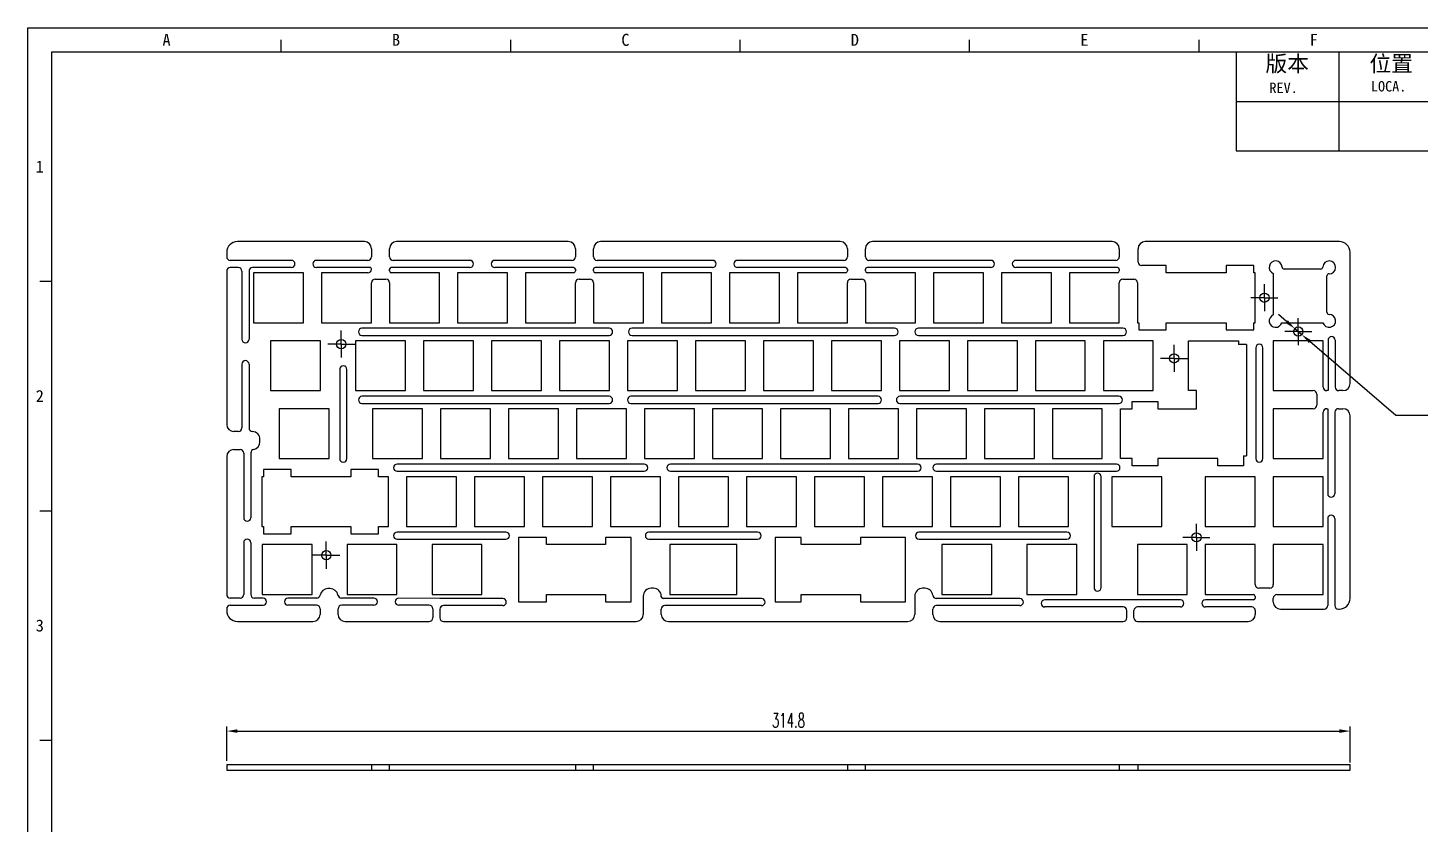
# Model space of a CAD drawing. Header units: millimetres. Extents: x 902 to 1558, y 228 to 692.
# Drawn here: x 901.8 to 1292, y 468.4 to 691.5 of the extents above; entities that cross this region are included whole.
import ezdxf
from ezdxf.enums import TextEntityAlignment as Align

# ---------------------------------------------------------------- set-up
doc = ezdxf.new("R2010")
doc.units = ezdxf.units.MM
doc.header["$PDSIZE"] = -1
for name, color, linetype in [('10', 7, 'Continuous'), ('BORDER', 5, 'Continuous'), ('开槽', 10, 'Continuous'), ('标注线', 7, 'Continuous')]:
    doc.layers.add(name, color=color, linetype=linetype)
doc.styles.add('BORDER', font='')
doc.styles.add('HZTXT', font='romans.shx', dxfattribs={"width": 0.6, "bigfont": 'HZTXT.shx'})
doc.styles.get('BORDER').set_extended_font_data('SimSun')
doc.dimstyles.new('无公差', dxfattribs={"dimtxt": 4, "dimasz": 3, "dimexe": 1.25, "dimexo": 0.625, "dimgap": 1, "dimtad": 1, "dimtoh": 1, "dimdsep": 46, "dimtxsty": 'HZTXT', "dimcen": 3, "dimclrd": 1, "dimclre": 1, "dimclrt": 5, "dimazin": 0, "dimtp": 0.15, "dimtm": 0.15, "dimtfac": 1, "dimtmove": 0, "dimatfit": 3, "dimfxl": 0, "dimarcsym": 0})

# ---------------------------------------------------------------- blocks, each defined once
blk = doc.blocks.new('SW_CENTERMARKSYMBOL_0')
at = {"layer": '10', "color": 0}
for p, q in [((-2.5, 0), (-3.8, 0)), ((0, 0), (-2.5, 0)), ((0, 2.5), (0, 3.8)), ((0, 0), (0, 2.5)), ((0, 0), (0, -2.5)), ((0, 0), (2.5, 0)), ((2.5, 0), (3.8, 0)), ((0, -2.5), (0, -3.8))]:
    blk.add_line(p, q, dxfattribs=at)
blk = doc.blocks.new('SW_CENTERMARKSYMBOL_2')
at = {"layer": '10', "color": 0}
for p, q in [((-2.5, 0), (-3.8, 0)), ((0, 0), (-2.5, 0)), ((0, 2.5), (0, 3.8)), ((0, 0), (0, 2.5)), ((0, 0), (0, -2.5)), ((0, 0), (2.5, 0)), ((2.5, 0), (3.8, 0)), ((0, -2.5), (0, -3.8))]:
    blk.add_line(p, q, dxfattribs=at)
blk = doc.blocks.new('SW_CENTERMARKSYMBOL_3')
at = {"layer": '10', "color": 0}
for p, q in [((-2.5, 0), (-3.8, 0)), ((0, 0), (-2.5, 0)), ((0, 2.5), (0, 3.8)), ((0, 0), (0, 2.5)), ((0, 0), (0, -2.5)), ((0, 0), (2.5, 0)), ((2.5, 0), (3.8, 0)), ((0, -2.5), (0, -3.8))]:
    blk.add_line(p, q, dxfattribs=at)
blk = doc.blocks.new('SW_CENTERMARKSYMBOL_4')
at = {"layer": '10', "color": 0}
for p, q in [((-2.5, 0), (-3.8, 0)), ((0, 0), (-2.5, 0)), ((0, 2.5), (0, 3.8)), ((0, 0), (0, 2.5)), ((0, 0), (0, -2.5)), ((0, 0), (2.5, 0)), ((2.5, 0), (3.8, 0)), ((0, -2.5), (0, -3.8))]:
    blk.add_line(p, q, dxfattribs=at)
blk = doc.blocks.new('SW_CENTERMARKSYMBOL_6')
at = {"layer": '10', "color": 0}
for p, q in [((-2.5, 0), (-3.8, 0)), ((0, 0), (-2.5, 0)), ((0, 2.5), (0, 3.8)), ((0, 0), (0, 2.5)), ((0, 0), (0, -2.5)), ((0, 0), (2.5, 0)), ((2.5, 0), (3.8, 0)), ((0, -2.5), (0, -3.8))]:
    blk.add_line(p, q, dxfattribs=at)
blk = doc.blocks.new('SW_CENTERMARKSYMBOL_7')
at = {"layer": '10', "color": 0}
for p, q in [((-2.5, 0), (-3.8, 0)), ((0, 0), (-2.5, 0)), ((0, 2.5), (0, 3.8)), ((0, 0), (0, 2.5)), ((0, 0), (0, -2.5)), ((0, 0), (2.5, 0)), ((2.5, 0), (3.8, 0)), ((0, -2.5), (0, -3.8))]:
    blk.add_line(p, q, dxfattribs=at)
blk = doc.blocks.new('*D9')
at = {"layer": 'Defpoints', "color": 0, "ltscale": 0.5, "transparency": 16777216}
for p in [(1256.84, 607.25), (1258.82, 605.56)]:
    blk.add_point(p, dxfattribs=at)
at = {"layer": '标注线', "color": 1, "lineweight": -2, "ltscale": 0.5, "transparency": 16777216}
for p, q in [((1254.57, 609.21), (1252.29, 611.16)), ((1256.84, 607.25), (1258.82, 605.56)), ((1285.15, 582.93), (1261.09, 603.6)), ((1307.63, 582.93), (1285.15, 582.93))]:
    blk.add_line(p, q, dxfattribs=at)
at = {"layer": '标注线', "color": 1, "ltscale": 0.5, "transparency": 16777216}
for points in [[(1254.9, 609.59), (1254.24, 608.83), (1256.84, 607.25)], [(1261.42, 603.98), (1260.77, 603.22), (1258.82, 605.56)]]:
    blk.add_solid(points, dxfattribs=at)
at = {"layer": '标注线', "color": 5, "ltscale": 0.5, "transparency": 16777216, "insert": (1302.89, 585.93), "char_height": 4, "attachment_point": 5, "style": 'HZTXT'}
blk.add_mtext('6-M2', dxfattribs=at)
blk = doc.blocks.new('A4图框')
at = {"color": 253}
for p, q in [((2700.12, 2161.68), (2700.12, 2127.02)), ((2736.04, 2161.68), (2736.04, 2127.02)), ((2700.12, 2144.32), (3088.9, 2144.32)), ((2700.12, 2127.02), (3088.9, 2127.02))]:
    blk.add_line(p, q, dxfattribs=at)
at = {"layer": 'BORDER', "color": 0, "linetype": 'Continuous'}
for p, q in [((2276.83, 1590.69), (2276.83, 2170.08)), ((2276.83, 2170.08), (3097.29, 2170.08)), ((2365.59, 2161.68), (2365.59, 2165.88)), ((2445.96, 2161.68), (2445.96, 2165.88)), ((2526.33, 2161.68), (2526.33, 2165.88)), ((2606.69, 2161.68), (2606.69, 2165.88)), ((2687.06, 2161.68), (2687.06, 2165.88)), ((2285.22, 1599.08), (2285.22, 2161.68)), ((2285.22, 2161.68), (3088.9, 2161.68)), ((2281.03, 2081.32), (2285.22, 2081.32)), ((2281.03, 2000.95), (2285.22, 2000.95)), ((2281.03, 1920.58), (2285.22, 1920.58))]:
    blk.add_line(p, q, dxfattribs=at)
at = {"color": 0, "linetype": 'Continuous'}
blk.add_text('REV.', height=3.645, dxfattribs=at).set_placement((2711.72, 2147.26))
at = {"color": 141, "char_height": 5.5887, "width": 97.8321, "attachment_point": 1}
for s, insert in [('{\\fSimSun|b0|i0|c134|p54;版本}', (2710.31, 2160.34)), ('{\\fSimSun|b0|i0|c134|p54;位置}', (2746.76, 2160.34))]:
    blk.add_mtext(s, dxfattribs=dict(at, insert=insert))
at = {"color": 0, "linetype": 'Continuous', "insert": (2747.27, 2151.43), "char_height": 3.645, "width": 36.3332, "attachment_point": 1}
blk.add_mtext('LOCA.', dxfattribs=at)
at = {"layer": 'BORDER', "color": 0, "style": 'BORDER'}
for s, p in [('A', (2325.41, 2165.88)), ('B', (2405.78, 2165.88)), ('C', (2486.14, 2165.88)), ('D', (2566.51, 2165.88)), ('E', (2646.88, 2165.88)), ('F', (2727.25, 2165.88)), ('1', (2281.03, 2121.5)), ('2', (2281.03, 2041.13)), ('3', (2281.03, 1960.76))]:
    blk.add_text(s, height=4.2, dxfattribs=at).set_placement(p, align=Align.MIDDLE_CENTER)
blk = doc.blocks.new('*D24')
at = {"color": 1, "lineweight": -2, "transparency": 16777216}
for p, q in [((957.56, 486.15), (957.56, 495.72)), ((1272.36, 485.69), (1272.36, 495.72)), ((960.56, 494.47), (1269.36, 494.47))]:
    blk.add_line(p, q, dxfattribs=at)
at = {"color": 1, "transparency": 16777216}
for points in [[(960.56, 494.97), (960.56, 493.97), (957.56, 494.47)], [(1269.36, 494.97), (1269.36, 493.97), (1272.36, 494.47)]]:
    blk.add_solid(points, dxfattribs=at)
at = {"layer": 'Defpoints', "color": 0, "transparency": 16777216}
for p in [(1272.36, 494.47), (957.56, 485.52), (1272.36, 485.06)]:
    blk.add_point(p, dxfattribs=at)
at = {"color": 5, "transparency": 16777216, "insert": (1114.96, 497.47), "char_height": 4, "attachment_point": 5, "style": 'HZTXT'}
blk.add_mtext('314.8', dxfattribs=at)

msp = doc.modelspace()

# ---------------------------------------------------------------- linework, layer by layer
at = {"color": 7, "linetype": 'Continuous', "lineweight": 25}
for p, q in [((957.557, 628.619), (957.557, 627.368)), ((996.13, 631.619), (960.557, 631.619)), ((998.13, 629.619), (998.13, 627.368)), ((1003.181, 627.368), (1003.181, 629.619)), ((1053.28, 631.619), (1005.181, 631.619)), ((1055.28, 629.619), (1055.28, 627.368)), ((1060.331, 627.368), (1060.331, 629.619)), ((1129.48, 631.619), (1062.331, 631.619)), ((1131.48, 629.619), (1131.48, 627.368)), ((1136.531, 627.368), (1136.531, 629.619)), ((1205.68, 631.619), (1138.531, 631.619)), ((1207.68, 629.619), (1207.68, 627.368)), ((1212.932, 625.905), (1212.932, 629.619)), ((1269.356, 631.619), (1214.932, 631.619)), ((1272.356, 591.855), (1272.356, 628.619)), ((975.688, 626.368), (958.557, 626.368)), ((960.813, 624.368), (958.557, 624.368)), ((975.688, 624.368), (964.813, 624.368)), ((997.13, 626.368), (982.688, 626.368)), ((997.629, 624.368), (982.688, 624.368)), ((1025.688, 624.368), (1003.681, 624.368)), ((1025.688, 626.368), (1004.181, 626.368)), ((1054.28, 626.368), (1032.688, 626.368)), ((1054.78, 624.368), (1032.688, 624.368)), ((1093.688, 624.368), (1060.831, 624.368)), ((1093.688, 626.368), (1061.331, 626.368)), ((1130.48, 626.368), (1100.688, 626.368)), ((1130.98, 624.368), (1100.688, 624.368)), ((1171.688, 624.368), (1137.031, 624.368)), ((1171.688, 626.368), (1137.531, 626.368)), ((1206.68, 626.368), (1178.688, 626.368)), ((1207.18, 624.368), (1178.688, 624.368)), ((1220.85, 624.905), (1213.932, 624.905)), ((1220.85, 622.905), (1220.85, 624.905)), ((1244.85, 624.905), (1237.65, 624.905)), ((1237.65, 624.905), (1237.65, 622.905)), ((1245.356, 624.905), (1244.85, 624.905)), ((1244.85, 624.905), (1244.85, 624.905)), ((1245.356, 622.905), (1245.356, 624.905)), ((957.557, 623.368), (957.557, 580.399)), ((961.813, 623.368), (961.813, 604.264)), ((963.813, 623.368), (963.813, 604.264)), ((979.081, 622.905), (965.081, 622.905)), ((965.081, 622.905), (965.081, 608.905)), ((979.081, 608.905), (979.081, 622.905)), ((997.13, 622.905), (984.131, 622.905)), ((984.131, 622.905), (984.131, 608.905)), ((999.13, 621.105), (1002.181, 621.105)), ((1003.181, 623.405), (1003.181, 623.868)), ((1017.18, 622.905), (1003.681, 622.905)), ((1017.18, 608.905), (1017.18, 622.905)), ((1036.23, 622.905), (1022.231, 622.905)), ((1022.231, 622.905), (1022.231, 608.905)), ((1036.23, 608.905), (1036.23, 622.905)), ((1054.78, 622.905), (1041.281, 622.905)), ((1041.281, 622.905), (1041.281, 608.905)), ((1055.28, 623.868), (1055.28, 623.405)), ((1056.28, 621.105), (1059.33, 621.105)), ((1060.331, 623.405), (1060.331, 623.868)), ((1074.33, 622.905), (1060.831, 622.905)), ((1074.33, 608.905), (1074.33, 622.905)), ((1093.38, 622.905), (1079.379, 622.905)), ((1079.379, 622.905), (1079.379, 608.905)), ((1093.38, 608.905), (1093.38, 622.905)), ((1112.43, 622.905), (1098.431, 622.905)), ((1098.431, 622.905), (1098.431, 608.905)), ((1112.43, 608.905), (1112.43, 622.905)), ((1130.98, 622.905), (1117.481, 622.905)), ((1117.481, 622.905), (1117.481, 608.905)), ((1131.48, 623.868), (1131.48, 623.405)), ((1132.48, 621.105), (1135.531, 621.105)), ((1136.531, 623.405), (1136.531, 623.868)), ((1150.53, 622.905), (1137.031, 622.905)), ((1150.53, 608.905), (1150.53, 622.905)), ((1169.58, 622.905), (1155.581, 622.905)), ((1155.581, 622.905), (1155.581, 608.905)), ((1169.58, 608.905), (1169.58, 622.905)), ((1188.63, 622.905), (1174.631, 622.905)), ((1174.631, 622.905), (1174.631, 608.905)), ((1188.63, 608.905), (1188.63, 622.905)), ((1207.18, 622.905), (1193.681, 622.905)), ((1193.681, 622.905), (1193.681, 608.905)), ((1207.68, 623.868), (1207.68, 623.405)), ((1208.68, 621.105), (1211.73, 621.105)), ((1237.65, 622.905), (1220.85, 622.905)), ((1245.78, 622.905), (1245.356, 622.905)), ((1245.78, 608.905), (1245.78, 622.905)), ((1250.831, 622.727), (1250.831, 615.905)), ((1264.084, 623.905), (1253.879, 623.905)), ((1265.83, 611.805), (1265.83, 622.006)), ((998.13, 608.905), (998.13, 620.105)), ((1003.181, 620.105), (1003.181, 608.905)), ((1055.28, 608.905), (1055.28, 620.105)), ((1060.33, 620.105), (1060.33, 608.905)), ((1131.48, 608.905), (1131.48, 620.105)), ((1136.531, 620.105), (1136.531, 608.905)), ((1207.68, 608.905), (1207.68, 620.105)), ((1212.73, 620.105), (1212.73, 608.905)), ((1250.831, 615.905), (1250.831, 611.084)), ((965.081, 608.905), (979.081, 608.905)), ((984.131, 608.905), (998.13, 608.905)), ((1003.181, 608.905), (1017.18, 608.905)), ((1022.231, 608.905), (1036.23, 608.905)), ((1041.281, 608.905), (1055.28, 608.905)), ((1060.33, 608.905), (1074.33, 608.905)), ((1079.379, 608.905), (1093.38, 608.905)), ((1098.431, 608.905), (1112.43, 608.905)), ((1117.481, 608.905), (1131.48, 608.905)), ((1136.531, 608.905), (1150.53, 608.905)), ((1155.581, 608.905), (1169.58, 608.905)), ((1174.631, 608.905), (1188.63, 608.905)), ((1193.681, 608.905), (1207.68, 608.905)), ((1212.73, 608.905), (1213.132, 608.905)), ((1213.132, 608.905), (1213.132, 606.905)), ((1220.85, 606.905), (1220.85, 608.905)), ((1220.85, 608.905), (1237.65, 608.905)), ((1237.65, 608.905), (1237.65, 606.905)), ((1245.356, 606.905), (1245.356, 608.905)), ((1245.356, 608.905), (1245.78, 608.905)), ((1253.211, 608.905), (1258.83, 608.905)), ((1258.83, 608.905), (1264.752, 608.905)), ((1064.696, 607.336), (995.459, 607.336)), ((995.459, 605.336), (1064.696, 605.336)), ((1144.713, 607.336), (1071.137, 607.336)), ((1071.137, 605.336), (1144.713, 605.336)), ((1208.703, 607.336), (1151.379, 607.336)), ((1151.379, 605.336), (1208.703, 605.336)), ((1213.132, 606.905), (1220.73, 606.905)), ((1220.73, 606.905), (1220.73, 606.905)), ((1220.73, 606.905), (1220.85, 606.905)), ((1237.65, 606.905), (1237.781, 606.905)), ((1237.781, 606.905), (1245.356, 606.905)), ((1237.781, 606.905), (1237.781, 606.905)), ((983.843, 603.855), (969.844, 603.855)), ((969.844, 603.855), (969.844, 589.855)), ((983.843, 589.855), (983.843, 603.855)), ((1007.655, 603.855), (993.656, 603.855)), ((993.656, 603.855), (993.656, 589.855)), ((1007.655, 589.855), (1007.655, 603.855)), ((1026.705, 603.855), (1012.706, 603.855)), ((1012.706, 603.855), (1012.706, 589.855)), ((1026.705, 589.855), (1026.705, 603.855)), ((1045.755, 603.855), (1031.756, 603.855)), ((1031.756, 603.855), (1031.756, 589.855)), ((1045.755, 589.855), (1045.755, 603.855)), ((1064.805, 603.855), (1050.806, 603.855)), ((1050.806, 603.855), (1050.806, 589.855)), ((1064.805, 589.855), (1064.805, 603.855)), ((1083.855, 603.855), (1069.856, 603.855)), ((1069.856, 603.855), (1069.856, 589.855)), ((1083.855, 589.855), (1083.855, 603.855)), ((1102.905, 603.855), (1088.906, 603.855)), ((1088.906, 603.855), (1088.906, 589.855)), ((1102.905, 589.855), (1102.905, 603.855)), ((1121.955, 603.855), (1107.956, 603.855)), ((1107.956, 603.855), (1107.956, 589.855)), ((1121.955, 589.855), (1121.955, 603.855)), ((1141.005, 603.855), (1127.006, 603.855)), ((1127.006, 603.855), (1127.006, 589.855)), ((1141.005, 589.855), (1141.005, 603.855)), ((1160.055, 603.855), (1146.056, 603.855)), ((1146.056, 603.855), (1146.056, 589.855)), ((1160.055, 589.855), (1160.055, 603.855)), ((1179.105, 603.855), (1165.106, 603.855)), ((1165.106, 603.855), (1165.106, 589.855)), ((1179.105, 589.855), (1179.105, 603.855)), ((1198.155, 603.855), (1184.156, 603.855)), ((1184.156, 603.855), (1184.156, 589.855)), ((1198.155, 589.855), (1198.155, 603.855)), ((1217.205, 603.855), (1203.206, 603.855)), ((1203.206, 603.855), (1203.206, 589.855)), ((1217.205, 589.855), (1217.205, 603.855)), ((1245.905, 601.855), (1245.905, 570.805)), ((1247.905, 570.805), (1247.905, 601.855)), ((1264.83, 603.855), (1250.831, 603.855)), ((1250.831, 603.855), (1250.831, 589.855)), ((1264.83, 590.855), (1264.83, 603.855)), ((1266.163, 603.994), (1266.163, 589.855)), ((1268.163, 603.994), (1268.163, 590.855)), ((963.813, 597.264), (963.813, 579.396)), ((989.224, 595.805), (989.224, 570.805)), ((991.224, 570.805), (991.224, 595.805)), ((969.844, 589.855), (983.843, 589.855)), ((993.656, 589.855), (1007.655, 589.855)), ((1012.706, 589.855), (1026.705, 589.855)), ((1031.756, 589.855), (1045.755, 589.855)), ((1050.806, 589.855), (1064.805, 589.855)), ((1069.856, 589.855), (1083.855, 589.855)), ((1088.906, 589.855), (1102.905, 589.855)), ((1107.956, 589.855), (1121.955, 589.855)), ((1127.006, 589.855), (1141.005, 589.855)), ((1146.056, 589.855), (1160.055, 589.855)), ((1165.106, 589.855), (1179.105, 589.855)), ((1184.156, 589.855), (1198.155, 589.855)), ((1203.206, 589.855), (1217.205, 589.855)), ((1250.831, 589.855), (1262.03, 589.855)), ((1266.163, 589.855), (1265.83, 589.855)), ((1270.356, 589.855), (1269.163, 589.855)), ((1064.696, 588.272), (995.459, 588.272)), ((995.459, 586.272), (1064.696, 586.272)), ((1140.071, 588.272), (1070.834, 588.272)), ((1070.834, 586.272), (1140.071, 586.272)), ((1207.564, 588.272), (1146.209, 588.272)), ((1146.209, 586.272), (1207.564, 586.272)), ((1263.03, 588.855), (1263.03, 585.805)), ((986.224, 584.805), (972.224, 584.805)), ((972.224, 584.805), (972.224, 570.805)), ((986.224, 570.805), (986.224, 584.805)), ((1012.418, 584.805), (998.419, 584.805)), ((998.419, 584.805), (998.419, 570.805)), ((1012.418, 570.805), (1012.418, 584.805)), ((1031.468, 584.805), (1017.469, 584.805)), ((1017.469, 584.805), (1017.469, 570.805)), ((1031.468, 570.805), (1031.468, 584.805)), ((1050.518, 584.805), (1036.519, 584.805)), ((1036.519, 584.805), (1036.519, 570.805)), ((1050.518, 570.805), (1050.518, 584.805)), ((1069.568, 584.805), (1055.569, 584.805)), ((1055.569, 584.805), (1055.569, 570.805)), ((1069.568, 570.805), (1069.568, 584.805)), ((1088.618, 584.805), (1074.618, 584.805)), ((1074.618, 584.805), (1074.618, 570.805)), ((1088.618, 570.805), (1088.618, 584.805)), ((1107.668, 584.805), (1093.668, 584.805)), ((1093.668, 584.805), (1093.668, 570.805)), ((1107.668, 570.805), (1107.668, 584.805)), ((1126.718, 584.805), (1112.718, 584.805)), ((1112.718, 584.805), (1112.718, 570.805)), ((1126.718, 570.805), (1126.718, 584.805)), ((1145.768, 584.805), (1131.768, 584.805)), ((1131.768, 584.805), (1131.768, 570.805)), ((1145.768, 570.805), (1145.768, 584.805)), ((1164.818, 584.805), (1150.818, 584.805)), ((1150.818, 584.805), (1150.818, 570.805)), ((1164.818, 570.805), (1164.818, 584.805)), ((1183.868, 584.805), (1169.868, 584.805)), ((1169.868, 584.805), (1169.868, 570.805)), ((1183.868, 570.805), (1183.868, 584.805)), ((1202.918, 584.805), (1188.918, 584.805)), ((1188.918, 584.805), (1188.918, 570.805)), ((1202.918, 570.805), (1202.918, 584.805)), ((1262.03, 584.805), (1250.831, 584.805)), ((1250.831, 584.805), (1250.831, 570.805)), ((1264.83, 570.805), (1264.83, 583.805)), ((1265.83, 584.805), (1266.063, 584.805)), ((1266.063, 584.805), (1266.063, 560.994)), ((1268.063, 583.805), (1268.063, 560.994)), ((1269.063, 584.805), (1270.356, 584.805)), ((1272.356, 531.637), (1272.356, 582.805)), ((960.813, 578.399), (959.557, 578.399)), ((966.881, 575.549), (966.881, 576.199)), ((957.557, 571.349), (957.557, 532.729)), ((959.557, 573.349), (961.313, 573.349)), ((962.313, 572.349), (962.313, 554.264)), ((964.313, 572.412), (964.313, 554.264)), ((972.224, 570.805), (986.224, 570.805)), ((998.419, 570.805), (1012.418, 570.805)), ((1017.469, 570.805), (1031.468, 570.805)), ((1036.519, 570.805), (1050.518, 570.805)), ((1055.569, 570.805), (1069.568, 570.805)), ((1074.618, 570.805), (1088.618, 570.805)), ((1093.668, 570.805), (1107.668, 570.805)), ((1112.718, 570.805), (1126.718, 570.805)), ((1131.768, 570.805), (1145.768, 570.805)), ((1150.818, 570.805), (1164.818, 570.805)), ((1169.868, 570.805), (1183.868, 570.805)), ((1188.918, 570.805), (1202.918, 570.805)), ((1250.831, 570.805), (1264.83, 570.805)), ((967.887, 565.755), (967.384, 565.755)), ((967.384, 565.755), (967.384, 551.755)), ((968.384, 567.755), (967.887, 567.755)), ((967.887, 567.755), (967.887, 565.755)), ((975.584, 567.755), (968.384, 567.755)), ((968.384, 567.755), (968.384, 567.755)), ((975.584, 565.755), (975.584, 567.755)), ((992.384, 565.755), (975.584, 565.755)), ((999.584, 567.755), (992.384, 567.755)), ((992.384, 567.755), (992.384, 565.755)), ((1000.087, 567.755), (999.584, 567.755)), ((999.584, 567.755), (999.584, 567.755)), ((1000.087, 565.755), (1000.087, 567.755)), ((1002.894, 565.755), (1000.087, 565.755)), ((1002.894, 551.755), (1002.894, 565.755)), ((1074.547, 569.27), (1005.31, 569.27)), ((1005.31, 567.27), (1074.547, 567.27)), ((1021.943, 565.755), (1007.944, 565.755)), ((1007.944, 565.755), (1007.944, 551.755)), ((1021.943, 551.755), (1021.943, 565.755)), ((1040.993, 565.755), (1026.994, 565.755)), ((1026.994, 565.755), (1026.994, 551.755)), ((1040.993, 551.755), (1040.993, 565.755)), ((1060.043, 565.755), (1046.044, 565.755)), ((1046.044, 565.755), (1046.044, 551.755)), ((1060.043, 551.755), (1060.043, 565.755)), ((1079.093, 565.755), (1065.093, 565.755)), ((1065.093, 565.755), (1065.093, 551.755)), ((1079.093, 551.755), (1079.093, 565.755)), ((1151.164, 569.27), (1081.928, 569.27)), ((1081.928, 567.27), (1151.164, 567.27)), ((1098.143, 565.755), (1084.143, 565.755)), ((1084.143, 565.755), (1084.143, 551.755)), ((1098.143, 551.755), (1098.143, 565.755)), ((1117.193, 565.755), (1103.193, 565.755)), ((1103.193, 565.755), (1103.193, 551.755)), ((1117.193, 551.755), (1117.193, 565.755)), ((1136.243, 565.755), (1122.243, 565.755)), ((1122.243, 565.755), (1122.243, 551.755)), ((1136.243, 551.755), (1136.243, 565.755)), ((1155.293, 565.755), (1141.293, 565.755)), ((1141.293, 565.755), (1141.293, 551.755)), ((1155.293, 551.755), (1155.293, 565.755)), ((1206.859, 569.27), (1156.458, 569.27)), ((1156.458, 567.27), (1206.859, 567.27)), ((1174.343, 565.755), (1160.343, 565.755)), ((1160.343, 565.755), (1160.343, 551.755)), ((1174.343, 551.755), (1174.343, 565.755)), ((1193.393, 565.755), (1179.393, 565.755)), ((1179.393, 565.755), (1179.393, 551.755)), ((1193.393, 551.755), (1193.393, 565.755)), ((1200.587, 565.755), (1200.587, 534.705)), ((1202.587, 534.705), (1202.587, 565.755)), ((1219.586, 565.755), (1205.587, 565.755)), ((1205.587, 565.755), (1205.587, 551.755)), ((1219.586, 551.755), (1219.586, 565.755)), ((1245.78, 565.755), (1231.781, 565.755)), ((1231.781, 565.755), (1231.781, 551.755)), ((1245.78, 551.755), (1245.78, 565.755)), ((1264.83, 565.755), (1250.831, 565.755)), ((1250.831, 565.755), (1250.831, 551.755)), ((1264.83, 551.755), (1264.83, 565.755)), ((967.384, 551.755), (967.887, 551.755)), ((967.887, 551.755), (967.887, 549.755)), ((975.584, 549.755), (975.584, 551.755)), ((975.584, 551.755), (992.384, 551.755)), ((992.384, 551.755), (992.384, 549.755)), ((1000.087, 549.755), (1000.087, 551.755)), ((1000.087, 551.755), (1002.894, 551.755)), ((1035.781, 550.22), (1005.31, 550.22)), ((1007.944, 551.755), (1021.943, 551.755)), ((1026.994, 551.755), (1040.993, 551.755)), ((1046.044, 551.755), (1060.043, 551.755)), ((1065.093, 551.755), (1079.093, 551.755)), ((1106.335, 550.22), (1075.864, 550.22)), ((1084.143, 551.755), (1098.143, 551.755)), ((1103.193, 551.755), (1117.193, 551.755)), ((1122.243, 551.755), (1136.243, 551.755)), ((1141.293, 551.755), (1155.293, 551.755)), ((1193.004, 550.22), (1151.543, 550.22)), ((1160.343, 551.755), (1174.343, 551.755)), ((1179.393, 551.755), (1193.393, 551.755)), ((1205.587, 551.755), (1219.586, 551.755)), ((1231.781, 551.755), (1245.78, 551.755)), ((1250.831, 551.755), (1264.83, 551.755)), ((1266.063, 553.994), (1266.063, 529.637)), ((1268.063, 553.994), (1268.063, 529.637)), ((962.313, 547.264), (962.313, 532.729)), ((964.313, 547.264), (964.313, 532.729)), ((981.462, 546.705), (967.462, 546.705)), ((967.462, 546.705), (967.462, 532.705)), ((967.887, 549.755), (975.462, 549.755)), ((975.462, 549.755), (975.462, 549.755)), ((975.462, 549.755), (975.584, 549.755)), ((981.462, 532.705), (981.462, 546.705)), ((1005.274, 546.705), (991.273, 546.705)), ((991.273, 546.705), (991.273, 532.705)), ((992.384, 549.755), (992.512, 549.755)), ((992.512, 549.755), (992.512, 549.755)), ((992.512, 549.755), (1000.087, 549.755)), ((1005.274, 532.705), (1005.274, 546.705)), ((1005.31, 548.22), (1035.781, 548.22)), ((1029.087, 546.705), (1015.087, 546.705)), ((1015.087, 546.705), (1015.087, 532.705)), ((1029.087, 532.705), (1029.087, 546.705)), ((1039.924, 548.705), (1039.324, 548.705)), ((1039.324, 548.705), (1039.324, 530.705)), ((1047.124, 548.705), (1039.924, 548.705)), ((1039.924, 548.705), (1039.924, 548.705)), ((1047.124, 546.705), (1047.124, 548.705)), ((1063.724, 546.705), (1047.124, 546.705)), ((1070.924, 548.705), (1063.724, 548.705)), ((1063.724, 548.705), (1063.724, 546.705)), ((1070.924, 530.705), (1070.924, 548.705)), ((1075.864, 548.22), (1106.335, 548.22)), ((1081.764, 546.705), (1081.764, 532.705)), ((1100.524, 546.705), (1081.764, 546.705)), ((1100.524, 532.705), (1100.524, 546.705)), ((1100.524, 546.705), (1100.524, 546.705)), ((1100.524, 546.705), (1100.524, 546.705)), ((1118.564, 548.705), (1111.264, 548.705)), ((1111.264, 548.705), (1111.264, 530.705)), ((1118.564, 546.705), (1118.564, 548.705)), ((1135.164, 546.705), (1118.564, 546.705)), ((1135.164, 548.705), (1135.164, 546.705)), ((1147.124, 548.705), (1135.164, 548.705)), ((1147.723, 548.705), (1147.124, 548.705)), ((1147.124, 548.705), (1147.124, 548.705)), ((1147.723, 530.705), (1147.723, 548.705)), ((1151.543, 548.22), (1193.004, 548.22)), ((1171.961, 546.705), (1157.962, 546.705)), ((1157.962, 546.705), (1157.962, 532.705)), ((1171.961, 532.705), (1171.961, 546.705)), ((1195.774, 546.705), (1181.773, 546.705)), ((1181.773, 546.705), (1181.773, 532.705)), ((1195.774, 532.705), (1195.774, 546.705)), ((1226.73, 546.705), (1212.731, 546.705)), ((1212.731, 546.705), (1212.731, 532.705)), ((1226.73, 532.705), (1226.73, 546.705)), ((1245.78, 546.705), (1231.781, 546.705)), ((1231.781, 546.705), (1231.781, 532.705)), ((1245.78, 535.505), (1245.78, 546.705)), ((1264.83, 546.705), (1250.831, 546.705)), ((1250.831, 546.705), (1250.831, 535.505)), ((1264.83, 532.705), (1264.83, 546.705)), ((1077.133, 534.505), (1076.483, 534.505)), ((1153.214, 534.505), (1152.564, 534.505)), ((1249.831, 534.505), (1246.78, 534.505)), ((961.313, 531.729), (958.557, 531.729)), ((967.728, 531.729), (965.313, 531.729)), ((967.462, 532.705), (981.462, 532.705)), ((982.767, 531.729), (974.728, 531.729)), ((986.573, 534.405), (985.923, 534.405)), ((998.788, 531.729), (989.73, 531.729)), ((991.273, 532.705), (1005.274, 532.705)), ((1017.288, 531.619), (1005.788, 531.729)), ((1015.087, 532.705), (1029.087, 532.705)), ((1034.905, 531.619), (1017.288, 531.619)), ((1039.324, 530.705), (1046.9, 530.705)), ((1046.9, 530.705), (1046.9, 530.705)), ((1046.9, 530.705), (1047.124, 530.705)), ((1047.124, 532.705), (1063.724, 532.705)), ((1047.124, 530.705), (1047.124, 532.705)), ((1063.724, 532.705), (1063.724, 530.705)), ((1063.724, 530.705), (1070.924, 530.705)), ((1074.283, 532.305), (1074.283, 527.179)), ((1079.333, 532.119), (1079.333, 532.305)), ((1107.399, 531.619), (1079.833, 531.619)), ((1081.764, 532.705), (1086.523, 532.705)), ((1086.523, 532.705), (1086.523, 532.705)), ((1086.523, 532.705), (1100.524, 532.705)), ((1111.264, 530.705), (1118.564, 530.705)), ((1118.564, 530.705), (1118.564, 532.705)), ((1118.564, 532.705), (1135.164, 532.705)), ((1135.164, 532.705), (1135.164, 530.705)), ((1135.164, 530.705), (1140.148, 530.705)), ((1140.148, 530.705), (1140.148, 530.705)), ((1140.148, 530.705), (1147.723, 530.705)), ((1150.364, 532.305), (1150.364, 527.179)), ((1179.788, 531.619), (1156.399, 531.619)), ((1157.962, 532.705), (1171.961, 532.705)), ((1181.773, 532.705), (1195.774, 532.705)), ((1211.788, 531.25), (1186.788, 531.25)), ((1224.788, 531.25), (1211.788, 531.25)), ((1212.731, 532.705), (1226.73, 532.705)), ((1231.781, 532.705), (1245.28, 532.705)), ((1245.28, 531.25), (1231.788, 531.25)), ((1245.78, 532.205), (1245.78, 531.75)), ((1250.831, 530.637), (1250.831, 531.705)), ((1251.831, 532.705), (1264.83, 532.705)), ((957.557, 528.729), (957.557, 528.179)), ((982.723, 529.729), (974.728, 529.729)), ((983.723, 528.729), (983.723, 527.179)), ((988.773, 527.179), (988.773, 528.729)), ((998.788, 529.729), (989.773, 529.729)), ((1014.288, 529.729), (1005.788, 529.729)), ((1034.905, 529.619), (1018.288, 529.619)), ((1079.333, 527.179), (1079.333, 528.619)), ((1107.399, 529.619), (1080.333, 529.619)), ((1155.414, 527.179), (1155.414, 528.619)), ((1179.788, 529.619), (1156.414, 529.619)), ((1208.788, 529.25), (1186.788, 529.25)), ((1224.788, 529.25), (1212.788, 529.25)), ((1244.78, 529.25), (1231.788, 529.25)), ((1245.78, 528.25), (1245.78, 527.179)), ((1252.831, 528.637), (1265.063, 528.637)), ((1269.063, 528.637), (1269.356, 528.637)), ((960.557, 525.179), (981.723, 525.179)), ((990.773, 525.179), (1014.288, 525.179)), ((1018.288, 525.179), (1072.283, 525.179)), ((1081.333, 525.179), (1148.364, 525.179)), ((1157.414, 525.179), (1208.788, 525.179)), ((1212.788, 525.179), (1243.78, 525.179)), ((957.557, 485.064), (957.557, 483.564)), ((957.557, 485.064), (1272.356, 485.064)), ((998.13, 485.064), (998.13, 483.564)), ((1003.181, 483.564), (1003.181, 485.064)), ((1055.28, 485.064), (1055.28, 483.564)), ((1060.331, 483.564), (1060.331, 485.064)), ((1131.48, 485.064), (1131.48, 483.564)), ((1136.531, 483.564), (1136.531, 485.064)), ((1207.68, 485.064), (1207.68, 483.564)), ((1212.932, 483.564), (1212.932, 485.064)), ((1272.356, 483.564), (1272.356, 485.064)), ((957.557, 483.564), (1272.356, 483.564))]:
    msp.add_line(p, q, dxfattribs=at)
for p, q in [((958.557, 529.729), (967.728, 529.729)), ((1015.288, 528.729), (1015.288, 526.179)), ((1017.288, 528.619), (1017.288, 526.179)), ((1209.788, 526.179), (1209.788, 528.25)), ((1211.788, 526.179), (1211.788, 528.25))]:
    msp.add_line(p, q)
msp.add_lwpolyline([(961.813, 597.264), (961.813, 579.399)])
for centre in [(1248.331, 615.905), (1257.83, 606.405), (989.656, 602.905), (1223.018, 598.905), (1229.281, 548.755), (985.462, 543.755)]:
    msp.add_circle(centre, 1.3, dxfattribs=at)
for centre, radius, start, end in [((960.557, 628.619), 3, 90, 180), ((996.13, 629.619), 2, 0, 90), ((1005.181, 629.619), 2, 90, 180), ((1053.28, 629.619), 2, 0, 90), ((1062.331, 629.619), 2, 90, 180), ((1129.48, 629.619), 2, 0, 90), ((1138.531, 629.619), 2, 90, 180), ((1205.68, 629.619), 2, 0, 90), ((1214.932, 629.619), 2, 90, 180), ((1269.356, 628.619), 3, 0, 90), ((958.557, 627.368), 1, 180, 270), ((958.557, 623.368), 1, 90, 180), ((960.813, 623.368), 1, 360, 90), ((964.813, 623.368), 1, 90, 180), ((997.13, 627.368), 1, 270, 360), ((997.629, 623.868), 0.5, 355.84452, 90), ((1004.181, 627.368), 1, 180, 270), ((1003.681, 623.868), 0.5, 90, 180), ((1054.28, 627.368), 1, 270, 0), ((1054.78, 623.868), 0.5, 0, 90), ((1061.331, 627.368), 1, 180, 270), ((1060.831, 623.868), 0.5, 90, 180), ((1130.48, 627.368), 1, 270, 0), ((1130.98, 623.868), 0.5, 360, 90), ((1137.531, 627.368), 1, 180, 270), ((1137.031, 623.868), 0.5, 90, 180), ((1206.68, 627.368), 1, 270, 0), ((1207.18, 623.868), 0.5, 0, 90), ((1213.932, 625.905), 1, 180, 270), ((1251.481, 624.405), 1.8, 2.38802, 248.83155), ((1253.879, 624.505), 0.6, 182.38802, 270), ((1264.084, 624.505), 0.6, 270, 357.61198), ((1266.481, 624.405), 1.8, 268.78237, 177.61198), ((997.13, 623.905), 1, 270, 355.84452), ((999.13, 620.105), 1, 90, 180), ((1002.181, 620.105), 1, 0, 90), ((1003.681, 623.405), 0.5, 180, 270), ((1054.78, 623.405), 0.5, 270, 0), ((1056.28, 620.105), 1, 90, 180), ((1059.33, 620.105), 1, 0, 90), ((1060.831, 623.405), 0.5, 180, 270), ((1130.98, 623.405), 0.5, 270, 360), ((1132.48, 620.105), 1, 90, 180), ((1135.531, 620.105), 1, 0, 90), ((1137.031, 623.405), 0.5, 180, 270), ((1207.18, 623.405), 0.5, 270, 0), ((1208.68, 620.105), 1, 90, 180), ((1211.73, 620.105), 1, 0, 90), ((1266.43, 622.006), 0.6, 88.78237, 180), ((1251.481, 609.405), 1.8, 111.16845, 343.87238), ((1266.481, 609.405), 1.8, 196.12762, 91.21763), ((1266.43, 611.805), 0.6, 180, 271.21763), ((995.459, 606.336), 1, 90, 270), ((1064.696, 606.336), 1, 270, 90), ((1071.137, 606.336), 1, 90, 270), ((1144.713, 606.336), 1, 270, 90), ((1151.379, 606.336), 1, 90, 270), ((1208.703, 606.336), 1, 270, 90), ((1246.905, 601.855), 1, 0, 180), ((990.224, 595.805), 1, 0, 180), ((1262.03, 588.855), 1, 360, 90), ((1265.83, 590.855), 1, 180, 270), ((1269.163, 590.855), 1, 180, 270), ((1270.356, 591.855), 2, 270, 0), ((995.459, 587.272), 1, 90, 270), ((1064.696, 587.272), 1, 270, 90), ((1070.834, 587.272), 1, 90, 270), ((1140.071, 587.272), 1, 270, 90), ((1146.209, 587.272), 1, 90, 270), ((1207.564, 587.272), 1, 270, 90), ((1262.03, 585.805), 1, 270, 360), ((1265.83, 583.805), 1, 90, 180), ((1269.063, 583.805), 1, 90, 180), ((1270.356, 582.805), 2, 0, 90), ((959.557, 580.399), 2, 180, 270), ((960.813, 579.399), 1, 270, 0), ((964.813, 579.396), 1, 180, 267.63136), ((964.681, 576.199), 2.2, 0, 87.63136), ((964.681, 575.549), 2.2, 281.39541, 0), ((959.557, 571.349), 2, 90, 180), ((961.313, 572.349), 1, 360, 90), ((965.313, 572.412), 1, 101.39541, 180), ((990.224, 570.805), 1, 180, 0), ((1246.905, 570.805), 1, 180, 0), ((1005.31, 568.27), 1, 90, 270), ((1074.547, 568.27), 1, 270, 90), ((1081.928, 568.27), 1, 90, 270), ((1151.164, 568.27), 1, 270, 90), ((1156.458, 568.27), 1, 90, 270), ((1201.587, 565.755), 1, 0, 180), ((1206.859, 568.27), 1, 270, 90), ((1005.31, 549.22), 1, 90, 270), ((1035.781, 549.22), 1, 270, 90), ((1075.864, 549.22), 1, 90, 270), ((1106.335, 549.22), 1, 270, 90), ((1151.543, 549.22), 1, 90, 270), ((1193.004, 549.22), 1, 270, 90), ((1076.483, 532.305), 2.2, 90, 180), ((1077.133, 532.305), 2.2, 0, 90), ((1152.564, 532.305), 2.2, 90, 180), ((1153.214, 532.305), 2.2, 5.62869, 90), ((1201.587, 534.705), 1, 180, 0), ((1246.78, 535.505), 1, 180, 270), ((1249.831, 535.505), 1, 270, 360), ((958.557, 532.729), 1, 180, 270), ((961.313, 532.729), 1, 270, 0), ((965.313, 532.729), 1, 180, 270), ((982.767, 532.729), 1, 270, 350.58369), ((985.923, 532.205), 2.2, 90, 170.58369), ((986.573, 532.205), 2.2, 9.41631, 90), ((989.73, 532.729), 1, 189.41631, 270), ((1079.833, 532.119), 0.5, 180, 270), ((1156.399, 532.619), 1, 185.62869, 270), ((1245.28, 532.205), 0.5, 0, 90), ((1245.28, 531.75), 0.5, 270, 0), ((1251.831, 531.705), 1, 90, 180), ((1252.831, 530.637), 2, 180, 270), ((1269.356, 531.637), 3, 270, 0), ((958.557, 528.729), 1, 90, 180), ((960.557, 528.179), 3, 180, 270), ((981.723, 527.179), 2, 270, 0), ((982.723, 528.729), 1, 0, 90), ((989.773, 528.729), 1, 90, 180), ((990.773, 527.179), 2, 180, 270), ((1072.283, 527.179), 2, 270, 0), ((1080.333, 528.619), 1, 90, 180), ((1081.333, 527.179), 2, 180, 270), ((1148.364, 527.179), 2, 270, 0), ((1156.414, 528.619), 1, 90, 180), ((1157.414, 527.179), 2, 180, 270), ((1243.78, 527.179), 2, 270, 0), ((1244.78, 528.25), 1, 0, 90), ((1265.063, 529.637), 1, 270, 0), ((1269.063, 529.637), 1, 180, 270)]:
    msp.add_arc(centre, radius, start, end, dxfattribs=at)
for centre, start, end in [((975.688, 625.368), 270, 90), ((982.688, 625.368), 90, 270), ((1025.688, 625.368), 270, 90), ((1032.688, 625.368), 90, 270), ((1093.688, 625.368), 270, 90), ((1100.688, 625.368), 90, 270), ((1171.688, 625.368), 270, 90), ((1178.688, 625.368), 90, 270), ((1267.163, 603.994), 0, 180), ((962.813, 604.264), 180, 0), ((962.813, 597.264), 0, 180), ((1267.063, 560.994), 180, 0), ((963.313, 554.264), 180, 0), ((1267.063, 553.994), 0, 180), ((963.313, 547.264), 0, 180), ((967.728, 530.729), 270, 90), ((974.728, 530.729), 90, 270), ((998.788, 530.729), 270, 90), ((1005.788, 530.729), 90, 270), ((1034.905, 530.619), 270, 90), ((1107.399, 530.619), 270, 90), ((1179.788, 530.619), 270, 90), ((1186.788, 530.25), 90, 270), ((1224.788, 530.25), 270, 90), ((1231.788, 530.25), 90, 270), ((1014.288, 528.729), 0, 90), ((1208.788, 528.25), 0, 90), ((1212.788, 528.25), 90, 180), ((1208.788, 526.179), 270, 0), ((1212.788, 526.179), 180, 270)]:
    msp.add_arc(centre, 1, start, end)
at = {"lineweight": 25}
for centre, start, end in [((1018.288, 528.619), 90, 180), ((1014.288, 526.179), 270, 0), ((1018.288, 526.179), 180, 270)]:
    msp.add_arc(centre, 1, start, end, dxfattribs=at)
at = {"layer": '开槽', "color": 3, "linetype": 'Continuous'}
for p, q in [((1227.098, 603.855), (1241.098, 603.855)), ((1227.098, 589.855), (1227.098, 603.855)), ((1241.098, 603.855), (1241.098, 602.825)), ((1243.328, 602.825), (1241.098, 602.825)), ((1243.328, 602.825), (1243.328, 571.625)), ((1229.328, 589.855), (1227.098, 589.855)), ((1229.328, 584.805), (1229.328, 589.855)), ((1211.278, 586.805), (1218.478, 586.805)), ((1211.278, 584.805), (1211.278, 586.805)), ((1218.478, 586.805), (1218.478, 584.805)), ((1207.968, 584.805), (1211.278, 584.805)), ((1207.968, 570.805), (1207.968, 584.805)), ((1218.478, 584.805), (1229.328, 584.805)), ((1211.278, 570.805), (1207.968, 570.805)), ((1211.278, 568.805), (1211.278, 570.805)), ((1235.278, 570.805), (1218.478, 570.805)), ((1218.478, 570.805), (1218.478, 568.805)), ((1235.278, 568.805), (1235.278, 570.805)), ((1242.478, 571.625), (1242.478, 568.805)), ((1218.478, 568.805), (1211.278, 568.805)), ((1242.478, 568.805), (1235.278, 568.805))]:
    msp.add_line(p, q, dxfattribs=at)
at = {"layer": '开槽', "color": 3, "linetype": 'Continuous', "lineweight": 25}
msp.add_line((1242.478, 571.625), (1243.328, 571.625), dxfattribs=at)

# ---------------------------------------------------------------- block references
at = {"xscale": 0.8000000000001819, "yscale": 0.8000000000001819, "zscale": 0.8000000000001819}
msp.add_blockref('A4图框', (-919.629, -1044.547), dxfattribs=at)
at = {"layer": '10'}
for name, p in [('SW_CENTERMARKSYMBOL_7', (1248.331, 615.905)), ('SW_CENTERMARKSYMBOL_6', (1257.83, 606.405)), ('SW_CENTERMARKSYMBOL_0', (989.656, 602.905)), ('SW_CENTERMARKSYMBOL_4', (1223.018, 598.905)), ('SW_CENTERMARKSYMBOL_2', (1229.281, 548.755)), ('SW_CENTERMARKSYMBOL_3', (985.462, 543.755))]:
    msp.add_blockref(name, p, dxfattribs=at)

# ---------------------------------------------------------------- dimensions: what is measured, and where the dimension line sits
dim = msp.add_linear_dim(base=(1272.356, 494.469), p1=(957.557, 485.521), p2=(1272.356, 485.064), dimstyle='无公差')
dim.commit()
dim.dimension.update_dxf_attribs({"geometry": '*D24', "text_midpoint": (1114.957, 497.469)})
at = {"layer": '标注线', "ltscale": 0.5}
dim = msp.add_diameter_dim_2p(p1=(1256.845, 607.253), p2=(1258.816, 605.558), text='6-M2', dimstyle='无公差', dxfattribs=at)
dim.commit()
dim.dimension.update_dxf_attribs({"geometry": '*D9', "text_midpoint": (1302.886, 582.93), "dimtype": 163})

doc.saveas('drawing.dxf')
